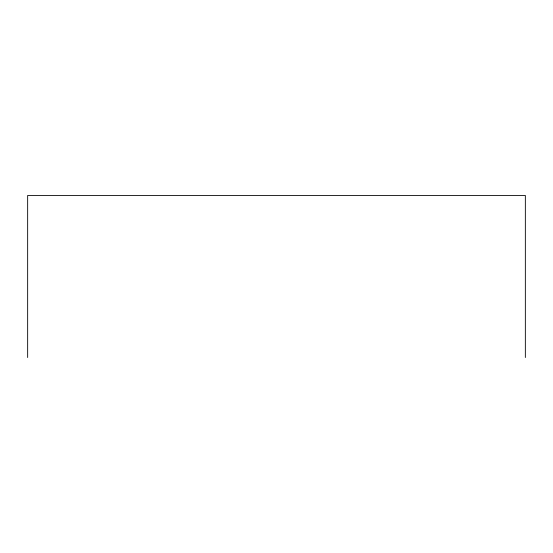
<?xml version="1.0" encoding="UTF-8"?>
<svg xmlns="http://www.w3.org/2000/svg" width="553" height="553" viewBox="0 0 553 553"><rect width="100%" height="100%" fill="white"/><g stroke="black" fill="none" stroke-linecap="round" stroke-linejoin="round"><path stroke-width="0.83" d="M525.35 357.528L525.35 195.472L27.65 195.472L27.65 357.528"/></g></svg>
